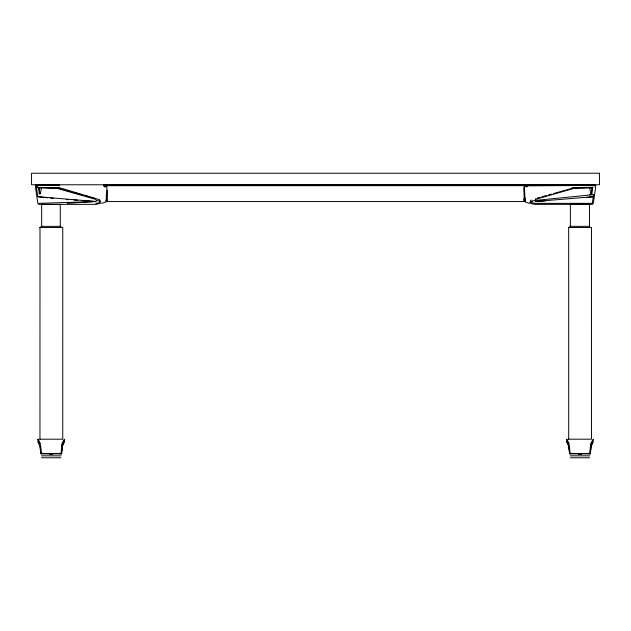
<?xml version="1.0" encoding="UTF-8"?>
<svg xmlns="http://www.w3.org/2000/svg" width="631" height="631" viewBox="0 0 631 631"><rect width="100%" height="100%" fill="white"/><g stroke="black" fill="none" stroke-linecap="round" stroke-linejoin="round"><path stroke-width="0.95" d="M524.661 201.502L524.803 200.784L524.298 201.549L106.852 201.557L106.86 200.721M106.497 201.502L106.923 199.688M106.473 201.463L106.86 201.021M525.079 185.893L525.087 184.993L524.487 185.009L525.702 186.713L526.869 186.587L527.122 184.788L525.363 184.749M64.772 439.728L62.382 444.5L61.57 453.444L62.572 445.778L64.607 441.597M593.526 439.728L591.129 444.5L590.324 453.444L591.318 445.778L593.353 441.597M103.989 185.829L104.036 184.788L106.671 185.009M105.535 186.681L105.598 184.757L104.296 186.531L104.036 184.788L104.785 186.894L106.079 185.893L106.063 184.993L104.778 186.334L105.527 185.908L105.345 185.017M107.246 190.388L106.868 201.557L106.86 184.93L524.298 184.93L524.684 201.463M105.598 184.907L105.527 186.768L104.107 186.445M106.079 201.699L106.418 193.685M106.126 200.587L106.134 200.185M61.838 444.421L61.073 453.452L41.33 453.452L40.629 445.431M590.584 444.421L589.827 453.452L570.085 453.452L569.375 445.431M595.877 185.49L595.088 185.435L595.017 186.555L595.688 186.784L593.353 203.261L592.304 204.373L535.064 204.373L530.931 203.6L529.638 202.251M591.933 194.167L592.438 188.172L591.744 187.928L574.683 188.188L535.104 199.483L535.956 198.694M524.172 198.055L524.29 201.549L524.464 200.871M61.522 451.733L61.688 450.013M590.269 451.733L590.442 450.013M525.039 200.863L524.598 190.049M41.504 187.494L40.352 193.954L39.863 193.591L39.09 187.896M526.372 186.894L527.122 184.788L526.696 185.333M64.267 439.223L61.893 443.94M593.014 439.223L590.64 443.94M593.597 195.145L592.249 203.348L535.435 203.348L531.152 202.606L530.379 201.368M62.075 446.196L63.763 442.883M590.821 446.196L592.517 442.883M530.49 200.895L531.223 199.972M37.805 441.597L39.84 445.778L40.834 453.444L40.076 444.737L37.647 439.744L38.136 439.192L40.518 443.94M566.551 441.597L568.586 445.778L569.58 453.444L568.831 444.737L566.401 439.744L566.883 439.192L569.265 443.94M37.631 439.728L38.144 439.223M566.386 439.728L566.898 439.223M105.077 186.374L105.527 185.908L104.375 186.279M61.373 453.902L61.846 453.444L61.073 453.91L61.349 453.444L59.535 453.303M590.119 453.902L590.6 453.444L589.827 453.91L590.095 453.444L588.289 453.303M101.047 203.016L96.086 204.373L38.854 204.373L37.805 203.261L35.47 186.784L37.852 186.303M526.782 185.12L527.224 186.019L526.073 186.374L526.459 186.492M99.146 202.906L100.779 201.368L98.444 199.388L59.148 187.628L36.551 187.525L37.395 194.395M101.843 203.34L105.905 201.928M42.869 453.303L41.062 453.444L41.33 453.91M571.623 453.303L569.809 453.444L570.085 453.91M537.297 198.024L540.128 197.235M542.021 196.714L546.738 195.405M548.623 194.884L551.455 194.096M553.34 193.575L572.214 188.338M589.63 194.679L591.35 194.38M95.723 203.348L98.499 202.961M106.363 201.242L106.844 201.549M572.001 187.628L593.321 187.257M104.375 185.12L104.462 185.333M586.333 197.464L593.179 196.722L535.12 201.526L545.681 200.832M593.708 194.64L532.848 200.682M35.281 185.49L59.582 185.553M67.296 203.348L96.038 201.526L37.97 196.722L37.56 195.145M99.13 201.328L99.58 201.305M35.896 184.773L59.275 184.788M38.909 203.348L96.038 201.526L81.628 200.579M524.44 201.194L524.274 200.855M574.683 187.904L585.339 187.722M526.877 185.12L595.262 184.773M526.861 185.845L595.088 185.435M106.86 185.703L524.298 185.672M60.75 204.373L41.662 204.373L41.662 226.348M40.857 226.348L61.065 226.348M569.58 226.348L589.78 226.348M39.643 227.507L62.761 227.507L62.753 439.192L39.643 439.192M568.365 227.507L591.476 227.507L591.468 439.192L568.365 439.192M49.66 454.509L52.744 454.509M578.414 454.509L581.498 454.509M41.512 455.834L60.899 455.834M570.258 455.834L589.646 455.834M41.504 457.767L60.907 457.767M570.258 457.767L589.654 457.767M525.087 184.993L526.38 186.334L525.812 185.017L525.631 185.908L526.782 186.279M45.818 187.722L57.997 188.077M531.578 201.305L532.627 201.47L531.168 201.194M66.263 199.577L68.18 199.704M73.945 200.082L77.787 200.335M96.054 200.524L98.302 200.682M523.809 187.517L524.29 201.202L524.795 201.242M106.079 185.893L106.623 185.743L106.41 184.962M37.97 196.722L47.759 197.787M50.693 198.102L53.635 198.418M527.145 184.993L527.169 185.829M526.073 186.374L526.861 186.531L525.631 185.908M58.943 188.338L71.208 191.745M73.093 192.266L82.535 194.884M86.305 195.925L89.137 196.714M91.022 197.235L93.853 198.024M591.547 187.746L592.067 187.896L591.294 193.591L590.805 193.954L589.646 187.494M525.244 201.928L529.314 203.34M96.054 199.483L56.474 188.188L39.414 187.928L38.72 188.172L39.225 194.167M569.312 453.444L569.761 453.902L590.151 453.902L590.095 453.444M40.558 453.444L41.007 453.902L61.396 453.902L61.349 453.444M566.969 442.047L568.665 445.368M38.215 442.047L39.911 445.368M99.477 199.79L99.698 200.232M104.699 186.492L104.785 186.894M524.487 185.009L524.684 185.924M569.47 450.013L569.225 447.56M40.715 450.013L40.479 447.56M106.694 200.871L106.71 200.713M36.07 185.435L36.141 186.555M525.047 200.974L525.079 201.699M524.053 199.475L524.077 200.201M525.031 200.587L524.968 198.079M589.464 226.348L589.464 204.373L570.377 204.373L570.377 226.348M568.673 227.507L568.705 439.192M60.268 204.373L60.268 226.348M39.99 227.507L39.958 439.192M599.45 173.233L31.55 173.233L31.55 184.773L599.45 184.773L599.45 173.233"/></g></svg>
